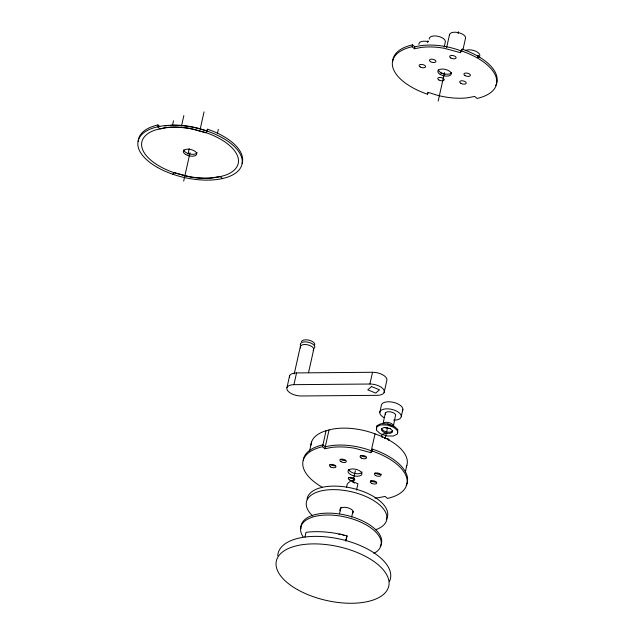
<?xml version="1.0" encoding="UTF-8"?>
<svg xmlns="http://www.w3.org/2000/svg" width="635" height="635" viewBox="0 0 635 635"><rect width="100%" height="100%" fill="white"/><g stroke="black" fill="none" stroke-linecap="round" stroke-linejoin="round"><path stroke-width="0.95" d="M376.682 429.077L376.825 425.72L380.944 423.72L387.477 423.855L393.922 426.069L397.812 429.514L397.669 432.88M385.381 414.377L385.453 412.734L387.461 411.758L390.644 411.821L393.787 412.901L395.684 414.584L393.255 426.799L393.327 425.156L391.422 423.481L388.287 422.402L385.096 422.331L383.088 423.307L385.453 412.734M159.75 126.476L158.028 124.944L157.607 126.825L159.901 128.865L166.481 127.564A44.617 21.36 12.6 0 1 189.921 128.413L205.978 132.667A49.363 23.63 12.6 0 1 224.647 175.435L220.123 176.689L209.733 178.038A49.363 23.63 12.6 0 1 185.976 175.99L174.18 172.601L172.855 174.268M172.442 125.516L173.49 120.809M181.546 125.905L183.856 115.57M187.984 154.281L189.246 148.646M183.682 181.126L190.032 152.686M200.279 128.77L204.057 111.847M242.11 163.401A53.205 25.471 12.6 0 0 207.637 129.23L207.216 131.112L205.883 132.778L194.096 129.389A49.363 23.63 12.6 0 0 170.331 127.333L164.941 127.818L155.424 129.945A49.363 23.63 12.6 0 0 174.093 172.712L190.151 176.967A44.617 21.36 12.6 0 0 213.59 177.816L220.162 176.514L222.464 178.554M217.487 133.207L218.321 129.445M286.972 387.572L289.6 375.817M294.211 373.991L300.403 346.305M293.926 384.667L369.903 384.024A10.97 5.255 12.6 0 1 383.683 389.596A10.97 5.255 12.6 0 1 377.198 395.335L301.212 395.978A10.97 5.255 12.6 0 1 287.441 390.406A10.97 5.255 12.6 0 1 293.926 384.667L296.553 372.92L372.531 372.277A10.97 5.255 12.6 0 1 386.771 380.683L384.143 392.43M308.523 372.658L313.65 349.742M309.412 451.556L311.515 442.158M322.278 487.243A53.205 25.471 12.6 0 1 322.532 446.715L326.033 430.808L329.033 429.951A44.617 21.36 12.6 0 1 375.015 433.864L380.595 435.983A49.086 23.495 12.6 0 1 406.289 466.781M462.145 49.133L461.724 51.014A53.205 25.471 12.6 0 1 496.03 77.041A53.205 25.471 12.6 0 1 476.972 98.457L474.678 96.417L468.098 97.719A44.617 21.36 12.6 0 1 436.523 95.028L428.696 92.504L427.363 94.17A53.205 25.471 12.6 0 1 393.057 68.143A53.205 25.471 12.6 0 1 412.115 46.728L412.536 44.847L414.838 46.887A44.617 21.36 12.6 0 1 460.819 50.8L462.145 49.133A53.205 25.471 12.6 0 1 495.673 85.542M304.967 537.043L306.014 532.344A57.594 27.567 12.6 0 1 347.051 535.884L346.004 540.583M406.098 485.529A53.205 25.471 12.6 0 0 372.562 449.12L372.142 450.993L370.816 452.668L354.854 448.294A44.617 21.36 12.6 0 0 331.414 447.445L324.834 448.747L329.033 429.951M461.724 51.014L460.399 52.681L444.429 48.316A44.617 21.36 12.6 0 0 420.989 47.466L414.417 48.768L414.838 46.887M427.577 42.593L427.998 40.711M427.363 94.17L427.784 92.289M339.471 513.842L340.947 507.222M444.214 46.934L445.262 42.235A8.231 3.937 12.6 0 0 437.698 36.227A8.231 3.937 12.6 0 0 429.268 39.132M346.496 487.474L347.305 483.862L350.71 480.846L357.942 483.767L356.529 490.093M369.903 384.024L372.531 372.277M446.627 47.546L449.572 34.385M352.814 482.211L355.386 470.694M438.19 101.021L444.548 72.588M458.153 33.631L458.565 31.75M345.781 541.06L346.091 539.178M351.655 517.001L352.925 511.334M370.816 452.668L375.015 433.864M379.77 412.536L381.341 405.487A10.97 5.255 12.6 0 1 394.017 402.487A10.97 5.255 12.6 0 1 402.272 410.924M460.399 52.681L460.819 50.8M462.947 49.792L465.463 38.513A8.231 3.937 12.6 0 0 457.898 32.504A8.231 3.937 12.6 0 0 449.469 35.417M385.175 438.452L387.485 428.109M477.52 57.126L478.123 56.047L479.735 57.198M477.591 57.047L477.806 56.11M477.734 56.999L477.941 56.063M477.917 56.991L478.123 56.047M478.115 57.023L478.33 56.086M478.306 57.094L478.512 56.15M478.449 57.19L478.663 56.253M401.296 416.425L402.876 409.377M405.352 471.972L406.821 465.392M346.265 538.393L347.051 535.884M345.742 540.742L346.131 539.488M207.637 129.23L206.304 130.897A44.617 21.36 12.6 0 0 170.505 125.325M372.562 449.12L371.237 450.786A44.617 21.36 12.6 0 0 325.255 446.865L322.953 444.833A53.205 25.471 12.6 0 0 303.236 460.446M388.39 440.206L389.104 439.65L388.279 438.809L384.453 438.206M392.581 431.133L390.469 432.149L387.128 432.086L383.826 430.951L381.833 429.189M326.033 430.808L324.755 431.165A49.086 23.495 12.6 0 0 311.007 445.064M387.239 433.491L384.635 433.507L382.484 434.34L381.556 435.84L382.175 437.618M390.517 428.538L387.81 428.482L385.143 427.569M388.001 423.974L391.747 425.839M412.115 46.728L414.417 48.768M322.532 446.715L324.834 448.747M384.024 417.632A10.97 5.255 12.6 0 1 383.5 409.234A10.97 5.255 12.6 0 1 399.971 413.512A10.97 5.255 12.6 0 1 393.644 420.132M372.142 450.993A53.205 25.471 12.6 0 1 406.456 477.02A53.205 25.471 12.6 0 1 387.398 498.435L385.096 496.403L378.516 497.705A44.617 21.36 12.6 0 1 374.92 498.062M362.117 471.948A6.858 3.278 12.6 0 1 355.171 473.512A6.858 3.278 12.6 0 1 348.782 469.36M335.256 465.852A5.485 2.627 12.6 0 1 329.954 464.471M345.623 460.605A5.485 2.627 12.6 0 1 340.32 459.224M354.068 478.806A5.485 2.627 12.6 0 1 348.766 477.433M365.823 456.882A5.485 2.627 12.6 0 1 360.521 455.509M376.039 482.14A5.485 2.627 12.6 0 1 370.737 480.758M381.46 474.289A5.485 2.627 12.6 0 1 374.92 473.027M392.755 61.27A53.205 25.471 12.6 0 1 412.536 44.847M451.588 72.43A6.858 3.278 12.6 0 1 448.802 74.112L447.246 74.247A6.858 3.278 12.6 0 1 438.261 69.85M440.753 73.136A8.231 3.937 12.6 0 1 444.873 74.208M465.614 50.403A8.231 3.937 12.6 0 1 476.147 51.411A8.231 3.937 12.6 0 1 479.092 56.999M418.902 44.379A8.231 3.937 12.6 0 1 428.379 41.712M138.247 141.367A53.205 25.471 12.6 0 1 158.028 124.944M197.08 152.527A6.858 3.278 12.6 0 1 194.294 154.21L192.73 154.345A6.858 3.278 12.6 0 1 183.753 149.947M164.933 125.976A44.617 21.36 12.6 0 1 168.68 125.476M289.465 377.19A10.97 5.255 12.6 0 1 296.553 372.92M300.696 348.075A6.858 3.278 12.6 0 1 307.34 344.741A6.858 3.278 12.6 0 1 313.111 350.488M301.45 341.606A6.858 3.278 12.6 0 1 309.269 340.241A6.858 3.278 12.6 0 1 314.698 345.043M300.712 345.734A7.406 3.548 12.6 0 1 307.896 342.13A7.406 3.548 12.6 0 1 314.127 348.337M277.733 555.839A57.594 27.567 12.6 0 1 340.749 539.266A57.594 27.567 12.6 0 1 389.533 581.319M312.722 515.993A41.14 19.693 12.6 0 1 322.175 490.696A41.14 19.693 12.6 0 1 376.873 502.729A41.14 19.693 12.6 0 1 375.428 529.788M307.078 499.181A41.14 19.693 12.6 0 1 354.108 488.68A41.14 19.693 12.6 0 1 386.263 519.335M340.257 510.889A6.858 3.278 12.6 0 1 346.901 507.548A6.858 3.278 12.6 0 1 352.671 513.294M303.07 536.758A41.14 19.693 12.6 0 1 346.186 517.223A41.14 19.693 12.6 0 1 373.817 553.442M301.038 528.725A41.14 19.693 12.6 0 1 345.559 515.104A41.14 19.693 12.6 0 1 380.222 546.354M338.765 534.313A3.842 1.841 12.6 0 1 342.519 534.797M343.344 535.202A3.842 1.841 12.6 0 1 344.011 535.67M353.885 482.695A3.016 1.445 12.6 0 1 354.536 483.013M376.563 426.895L376.42 430.252L380.309 433.705L386.747 435.912L393.279 436.047L397.407 434.054L397.55 430.689L393.652 427.244L387.215 425.029L380.683 424.894L376.563 426.895M381.643 428.641L381.572 430.363L383.564 432.125L386.866 433.26L390.207 433.324L392.319 432.308L392.39 430.586L390.398 428.815L387.104 427.68L383.754 427.617L381.643 428.641M371.531 386.548L367.784 389.866L375.745 393.089L379.5 389.771L371.531 386.548M350.449 474.456A7.128 3.413 12.6 0 0 361.855 474.361A7.128 3.413 12.6 0 0 352.592 468.9A7.128 3.413 12.6 0 0 350.449 474.456M361.228 457.978A3.294 1.572 12.6 0 0 366.498 457.938A3.294 1.572 12.6 0 0 362.22 455.414A3.294 1.572 12.6 0 0 361.228 457.978M341.027 461.701A3.294 1.572 12.6 0 0 346.297 461.653A3.294 1.572 12.6 0 0 342.019 459.137A3.294 1.572 12.6 0 0 341.027 461.701M330.66 466.947A3.294 1.572 12.6 0 0 335.923 466.9A3.294 1.572 12.6 0 0 331.653 464.375A3.294 1.572 12.6 0 0 330.66 466.947M349.472 479.909A3.294 1.572 12.6 0 0 354.735 479.862A3.294 1.572 12.6 0 0 350.464 477.337A3.294 1.572 12.6 0 0 349.472 479.909M371.443 483.235A3.294 1.572 12.6 0 0 376.706 483.195A3.294 1.572 12.6 0 0 372.435 480.671A3.294 1.572 12.6 0 0 371.443 483.235M375.626 475.496A3.294 1.572 12.6 0 0 380.889 475.456A3.294 1.572 12.6 0 0 376.618 472.932A3.294 1.572 12.6 0 0 375.626 475.496M440.198 74.406A6.858 3.278 12.6 0 0 451.167 74.311A6.858 3.278 12.6 0 0 442.27 69.056A6.858 3.278 12.6 0 0 440.198 74.406M450.81 57.999A3.294 1.572 12.6 0 0 456.073 57.952A3.294 1.572 12.6 0 0 451.803 55.435A3.294 1.572 12.6 0 0 450.81 57.999M430.609 61.714A3.294 1.572 12.6 0 0 435.872 61.674A3.294 1.572 12.6 0 0 431.602 59.15A3.294 1.572 12.6 0 0 430.609 61.714M465.074 75.597A3.294 1.572 12.6 0 0 470.337 75.549A3.294 1.572 12.6 0 0 466.066 73.033A3.294 1.572 12.6 0 0 465.074 75.597M460.899 83.336A3.294 1.572 12.6 0 0 466.161 83.288A3.294 1.572 12.6 0 0 461.891 80.764A3.294 1.572 12.6 0 0 460.899 83.336M438.928 80.002A3.294 1.572 12.6 0 0 444.19 79.962A3.294 1.572 12.6 0 0 439.92 77.438A3.294 1.572 12.6 0 0 438.928 80.002M420.243 66.961A3.294 1.572 12.6 0 0 425.506 66.921A3.294 1.572 12.6 0 0 421.235 64.397A3.294 1.572 12.6 0 0 420.243 66.961M157.591 167.497A53.205 25.471 12.6 0 0 241.689 165.283A53.205 25.471 12.6 0 0 170.815 125.285A53.205 25.471 12.6 0 0 157.591 167.497M185.69 154.503A6.858 3.278 12.6 0 0 196.659 154.408A6.858 3.278 12.6 0 0 187.754 149.154A6.858 3.278 12.6 0 0 185.69 154.503M297.442 589.605A57.594 27.567 12.6 0 0 388.477 587.208A57.594 27.567 12.6 0 0 311.761 543.917A57.594 27.567 12.6 0 0 297.442 589.605"/></g></svg>
